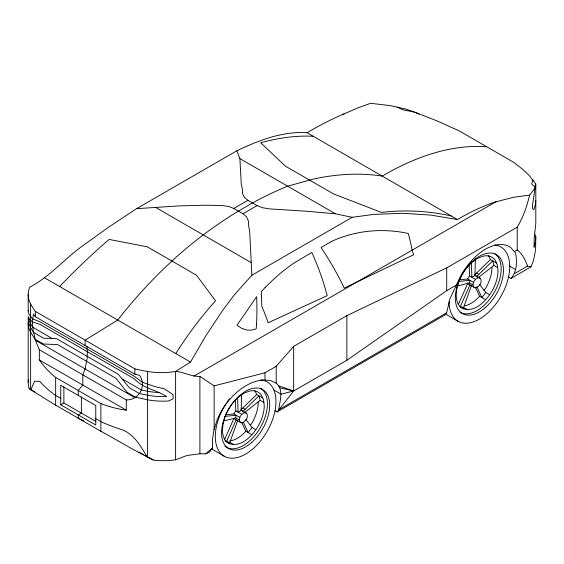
<?xml version="1.0" encoding="UTF-8"?>
<svg xmlns="http://www.w3.org/2000/svg" width="564" height="564" viewBox="0 0 564 564"><rect width="100%" height="100%" fill="white"/><g stroke="black" fill="none" stroke-linecap="round" stroke-linejoin="round"><path stroke-width="0.85" d="M30.618 303.961A145.836 87.096 -1.8 0 0 35.243 311.328L135.092 368.976A145.836 87.096 -1.8 0 0 147.578 371.486A51.091 30.512 -1.8 0 0 175.601 371.443L190.498 362.067L206.163 335.305L222.709 310.278L234.384 294.817L251.875 275.225L249.648 231.014L248.52 225.396L248.414 221.025L246.56 216.851L242.985 213.749L233.827 208.461L228.519 206.431L221.483 205.472L204.951 205.211L179.303 205.895L136.587 208.659L107.773 227.743L85.961 243.486C66.207 256.761 51.035 275.979 29.878 287.104L29.744 287.231A51.091 30.512 -1.8 0 0 30.618 303.961L30.618 389.632L52.931 403.57L100.857 431.277C118.701 440.893 136.15 451.933 154.473 460.287A51.077 29.49 0 0 0 175.601 459.822L186.867 455.515L199.896 453.773L205.613 453.83L209.427 452.18L212.424 448.07L212.424 439.701L213.911 430.106L217.147 419.863A47.728 30.054 -55 0 1 262.993 380.044M236.887 150.75L239.883 158.611L241.279 184.238L242.407 189.271L242.513 193.332L244.367 197.287L247.941 200.312L257.099 205.599L262.408 207.7L269.444 208.884L306.52 211.239L335.446 213.784L352.176 217.316L373.382 214.412L402.527 213.277L430.811 215.096L457.453 219.537A282.691 200.157 -75.2 0 1 494.416 202.208L513.874 197.217L529.617 195.081L534.39 188.954L535.8 183.984L528.947 175.178L522.567 169.242L514.199 162.629L459.258 130.904L436.881 120.83L414.068 111.933L405.29 108.93L390.027 105.602L370.626 103.29L358.669 107.611L342.531 114.52A282.691 114.95 -48.3 0 0 307.049 132.702C282.416 131.144 258.728 140.344 236.887 150.75L136.587 208.659M244.875 412.615L241.152 410.465L241.618 394.701M478.632 277.657L474.909 275.507L475.396 258.869M28.489 320.112A51.077 29.49 0 0 0 30.618 332.252L35.074 339.218L43.386 344.019L57.549 344.562L115.916 378.261L127.203 392.41L135.515 397.211L147.578 399.784A51.077 29.49 0 0 0 168.615 401.011L173.077 398.826L173.077 394.638L163.898 388.554A53.016 38.014 16.7 0 1 149.855 384.852L142.128 382.159L134.408 376.329L39.974 321.811L32.493 318.864L29.948 315.628A53.016 20.706 -12.5 0 1 28.193 310.207L28.489 310.919M239.347 420.039C238.459 415.915 246.285 408.822 247.356 415.414C248.245 419.538 240.419 426.631 239.347 420.039L235.625 417.896L236.161 415.273L224.987 416.38M473.104 285.081C472.216 280.957 480.042 273.864 481.113 280.456C482.001 284.58 474.176 291.673 473.104 285.081L469.382 282.931L469.918 280.308L458.743 281.415M508.03 276.677L511.033 278.412C517.012 271.608 517.28 261.294 515.447 252.813L510.519 247.314A48.144 27.798 -60 0 0 460.584 276.141L449.959 298.68L446.646 312.801L445.088 314.938L277.135 411.903L274.936 410.627M28.32 316.749L28.292 316.897A51.077 29.49 0 0 0 30.618 327.684L33.48 332.365L43.675 338.252L56.315 338.534L118.25 374.284L129.269 387.672L139.463 393.559L147.578 395.209A51.077 29.49 0 0 0 166.26 396.555L166.556 396.541C156.298 389.837 143.108 388.406 134.57 378.973L40.15 324.462L32.402 321.91L29.384 318.956L28.348 317.031A51.077 29.49 0 0 0 30.618 323.722L32.74 327.261L51.754 338.238M529.617 195.081C526.987 206.269 523.18 217.288 517.223 227.165L517.223 249.958C522.483 253.892 525.387 260.067 527.53 266.102L531.062 266.765L533.424 260.737L535.581 250.092L535.8 236.824A168.833 97.473 0 0 0 534.566 233.806M533.065 180.05L531.619 183.913L532.973 185.408L535.328 186.564L532.515 204.943L532.649 208.447L533.17 209.505L533.847 209.512L534.39 208.088A119.194 52.459 -9.7 0 0 535.8 200.601M229.816 442.451L237.627 420.744L236.161 419.898L226.474 441.675L229.816 442.451L233.538 444.601M460.231 306.717L463.58 307.493L471.384 285.786L469.918 284.94L460.231 306.717L463.953 308.868M224.528 439.582L233.877 418.573L241.35 422.887M458.292 304.623L467.634 283.614L467.232 282.733M226.136 414.716L233.877 413.948L235.822 410.902L235.428 399.566M459.033 279.843L467.634 278.99L469.579 275.937L469.192 264.608M250.268 425.503L252.122 422.788A29.561 17.068 -60 0 0 258.241 402.188M245.749 419.306L252.094 427.498L248.118 432.525L243.436 422.344M484.032 290.545L485.879 287.83A29.561 17.068 -60 0 0 491.998 267.23M479.506 284.348L485.858 292.54L481.875 297.566L476.834 286.604M277.135 411.903L293.654 391L346.874 360.269L446.723 290.657L456.643 284.933M175.806 371.359C184.083 372.106 191.541 376.759 199.896 376.421L214.137 385.875L264.995 372.783L276.205 366.311L293.654 346.374L346.874 315.65L446.723 267.865L517.223 227.165M241.864 422.591L245.826 431.206C241.625 435.859 236.154 440.251 229.731 440.914M475.621 287.633L479.583 296.248C475.551 300.767 470.32 304.891 464.221 305.878M241.314 409.457L256.69 394.504L255.443 391.74A29.561 17.068 -60 0 0 254.47 390.535M488.227 255.577A29.561 17.068 -60 0 1 489.199 256.782L490.454 259.546L474.571 274.985L480.577 278.454M476.862 276.304L492.739 260.864L493.902 265.397L497.624 267.54M205.613 453.83L212.424 448.07M244.325 412.728L260.145 400.355L258.982 395.822L243.098 411.262L246.821 413.412M478.773 277.234L493.902 265.397M39.339 349.729L126.28 399.925C139.132 400.193 146.985 385.825 139.527 375.293L134.888 374.214L35.335 316.735L33.459 314.056L32.388 321.473L33.064 329.841L35.335 340.191L39.339 349.729L39.339 359.973L40.996 362.299A131.264 102.408 -31.9 0 0 55.646 377.429M531.062 266.765L511.033 278.412M342.552 114.767L344.068 113.893M233.827 208.461L247.941 200.312M242.985 213.749L257.099 205.599M251.875 275.225L352.176 217.316M60.75 404.804L95.767 425.023L95.767 405.53L60.75 385.311L60.75 404.804L63.88 402.992L95.852 421.456M193.896 376.16L496.116 201.672M514.467 251.551L517.223 249.958M446.646 312.801L278.694 409.767C279.786 401.145 284.087 389.872 276.205 383.182L270.332 380.425L263 380.009M514.53 273.603L527.53 266.102M457.157 286.089L469.382 282.931M223.4 421.047L235.625 417.896M397.063 107.386L397.965 107.259C403.965 111.883 412.742 110.029 418.967 114.217M474.909 275.507L471.871 277.262L471.328 261.569M241.152 410.465L238.114 412.221L237.599 397.401M159.661 392.579L159.168 392.558A51.077 29.49 0 0 1 147.578 391.254L141.451 390.02L122.444 379.043M126.28 399.925L126.28 410.169L123.072 409.683A131.264 102.408 -31.9 0 1 100.857 403.528M279.878 387.842L293.654 391L293.654 346.374M278.341 385.705L293.654 391L281.076 394.151L273.618 389.844M83.564 420.758L78.255 418.227L78.255 414.914L81.392 413.102L81.392 397M150.376 458.567L146.978 456.833C140.937 446.484 134.528 434.985 123.072 430.078A145.879 84.219 0 0 1 100.857 421.618L95.767 418.678M307.049 132.702L457.453 219.537M509.419 266.011L515.362 269.444M490.454 259.546L496.461 263.014M476.58 273.032L478.864 274.358M469.579 275.937L475.593 279.413M467.634 278.99L473.64 282.458M485.858 292.54L489.573 294.69M467.634 283.614L475.107 287.929M479.583 296.248L485.59 299.717M239.883 158.611L335.446 213.784M463.58 307.493L467.295 309.643M445.151 313.845L457.954 321.233M155.481 207.34L251.043 262.514M256.69 394.504L262.704 397.972M260.145 400.355L263.867 402.499M44.923 278.024L190.498 362.067M242.816 407.991L245.107 409.316M240.814 409.943L242.337 410.825M235.822 410.902L241.829 414.371M233.877 413.948L239.883 417.416M252.094 427.498L255.816 429.648M245.826 431.206L251.833 434.675M224.951 440.794L230.197 443.826M35.335 340.191L134.888 397.669M211.394 448.803L224.197 456.191M39.339 359.973L126.28 410.169M60.75 398.459L55.653 395.519A145.879 84.219 0 0 1 40.996 382.695L39.755 381.306L34.545 381.278L30.823 389.766L34.961 391.931M28.489 379.642A51.077 29.49 0 0 0 28.933 387.813L29.201 388.61L31.239 389.787M138.984 451.99L143.538 454.619M145.061 455.493L153.091 460.132M30.618 389.632L29.201 388.61M86.821 346.261L87.335 350.829L87.145 358.267L85.115 368.926L82.809 374.827L82.809 385.071L78.255 390.478L78.255 395.42M535.8 183.984L535.8 223.57L534.143 238.41L534.059 247.243L534.39 246.186A118.468 68.399 0 0 0 535.8 236.824M446.723 267.865L446.723 290.657M346.874 315.65L346.874 360.269M276.205 366.311L276.205 383.182M264.995 372.783L264.995 380.185M214.137 385.875L214.137 429.606M199.896 376.421L199.896 453.773M175.601 371.443L175.601 459.822M147.578 371.486L147.578 457.157M134.888 368.926L134.888 374.214M100.857 431.277L100.857 403.528L55.653 377.429L55.653 405.178M85.115 345.471L85.115 340.184L117.707 320.049A326.824 188.693 -60 0 1 166.168 266.441L173.458 259.644A326.824 188.693 -60 0 1 203.259 234.927A402.372 232.312 -60 0 1 238.403 211.105L252.524 202.955A402.372 232.312 -60 0 1 287.668 186.198L312.512 179.274A406.129 234.476 -60 0 1 382.251 176.116A292.603 168.939 -60 0 1 486.732 146.767M63.88 386.89L63.88 402.992M35.335 311.448L35.335 316.735M28.2 294.26L28.2 310.207M28.2 322.834L28.2 382.371M451.2 215.941A399.813 286.477 -76.6 0 0 389.858 211.556L381.356 212.381L333.458 193.896L285.391 166.14L260.681 142.713L267.576 140.972A399.813 156.517 -47.5 0 1 313.288 136.319M175.792 353.579A323.13 224.211 -72.9 0 1 212.402 304.327L215.547 300.845L196.554 275.26L147.338 246.849L109.176 239.432L105.489 242.598A323.13 139.075 -49.7 0 0 59.629 286.512M260.371 388.251A34.037 19.648 -60 0 1 259.616 428.823A34.037 19.648 -60 0 1 224.916 446.237M260.808 379.967A42.892 24.767 -60 0 1 270.008 425.827A42.892 24.767 -60 0 1 224.93 456.586A42.892 24.767 -60 0 1 225.988 403.725M226.932 402.28A42.892 24.767 -60 0 1 229.435 398.797M494.127 253.292A34.037 19.648 -60 0 1 494.127 292.596A34.037 19.648 -60 0 1 460.09 312.244M494.565 245.009A42.892 24.767 -60 0 1 494.565 305.667A42.892 24.767 -60 0 1 449.071 301.599M256.535 324.053L256.225 328.777A30.244 22.123 -79.3 0 1 251.29 330.067A30.653 22.419 -79.3 0 1 246.376 329.912L241.533 328.255L237.014 325.153L256.585 296.742L256.796 301.571A198.866 151.427 86.2 0 1 256.535 324.053M223.161 423.134L222.449 429.796A29.561 17.068 -60 0 0 228.575 443.325C241.082 448.197 252.214 435.909 258.129 426.257A29.561 17.068 -60 0 0 264.255 405.657L263.543 399.827L261.449 395.209A29.561 17.068 -60 0 0 248.759 391.289L243.352 393.594L237.945 397.535A29.561 17.068 -60 0 0 225.247 416.112L223.161 423.134M456.918 288.176L456.205 294.838A29.561 17.068 -60 0 0 462.332 308.367C474.839 313.239 485.971 300.95 491.886 291.299A29.561 17.068 -60 0 0 498.012 270.699L497.3 264.868L495.213 260.251A29.561 17.068 -60 0 0 482.516 256.331L477.109 258.636L471.701 262.577A29.561 17.068 -60 0 0 459.011 281.154L456.918 288.176M265.122 287.548L261.294 291.595L261.844 306.245L263.085 309.241A174.713 88.47 54.5 0 1 268.147 322.749L327.169 295.663L326.796 294.204A173.063 94.414 57.4 0 0 311.822 252.468L293.879 263.113A237.818 188.172 83.8 0 0 272.99 279.857L265.122 287.548M331.674 241.378L321.092 247.49L323.666 251.424A183.194 73.341 48 0 1 342.736 284.996L344.223 288.105L413.631 254.752L412.143 250.155A172.774 99.75 60 0 0 408.935 236.069L408.23 233.468C382.737 227.912 355.405 230.338 331.674 241.378M251.868 442.296A34.037 19.648 -60 0 0 262.655 389.576A34.037 19.648 -60 0 0 222.392 425.277A34.037 19.648 -60 0 0 251.868 442.296M485.625 307.338A34.037 19.648 -60 0 0 496.419 254.618A34.037 19.648 -60 0 0 456.149 290.319A34.037 19.648 -60 0 0 485.625 307.338"/></g></svg>
